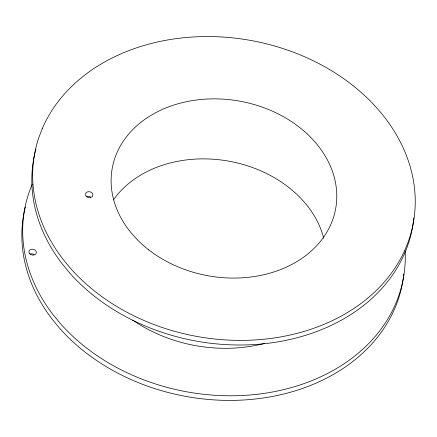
<?xml version="1.0" encoding="UTF-8"?>
<svg xmlns="http://www.w3.org/2000/svg" width="437" height="437" viewBox="0 0 437 437"><rect width="100%" height="100%" fill="white"/><g stroke="black" fill="none" stroke-linecap="round" stroke-linejoin="round"><path stroke-width="0.66" d="M32.218 184.196L28.798 193.176A192.477 150.426 10.2 0 0 53.074 314.678L59.962 323.058A192.477 150.426 10.2 0 0 277.353 391.028A192.477 150.426 10.2 0 0 405.121 250.876M413.555 220.516A192.477 150.426 10.2 0 1 274.136 342.461A192.477 150.426 10.2 0 1 69.095 272.278L62.212 263.893A192.477 150.426 10.2 0 1 35.102 152.24M35.266 151.579A192.477 150.426 10.2 0 1 35.905 149.115M413.834 217.987A192.477 150.426 10.2 0 1 413.626 219.882M86.892 196.448A3.758 2.939 10.2 0 1 90.601 197.054M264.822 343.324A132.329 103.416 10.2 0 1 132.706 320.097M403.498 276.594A192.477 150.426 10.2 0 1 263.751 397.921A192.477 150.426 10.2 0 1 59.132 327.674L52.243 319.294A192.477 150.426 10.2 0 1 25.297 206.98M403.799 274.015A192.477 150.426 10.2 0 1 403.586 275.916M30.328 253.957A3.758 2.939 10.2 0 1 34.037 254.558M113.418 199.878A113.533 88.727 10.2 0 1 229.217 161.226A113.533 88.727 10.2 0 1 323.713 238.263M42.187 128.795L38.767 137.775A192.477 150.426 10.2 0 0 63.043 259.278L69.925 267.663A192.477 150.426 10.2 0 0 366.545 299.154A192.477 150.426 10.2 0 0 319.556 63.944A192.477 150.426 10.2 0 0 42.187 128.795M148.258 249.483A113.533 88.727 10.2 0 0 334.267 214.802A113.533 88.727 10.2 0 0 189.314 101.127A113.533 88.727 10.2 0 0 148.258 249.483M86.253 196.273A3.758 2.939 10.2 0 0 92.66 195.984A3.758 2.939 10.2 0 0 88.662 191.685A3.758 2.939 10.2 0 0 86.253 196.273M29.689 253.782A3.758 2.939 10.2 0 0 36.096 253.493A3.758 2.939 10.2 0 0 32.092 249.194A3.758 2.939 10.2 0 0 29.689 253.782"/></g></svg>
